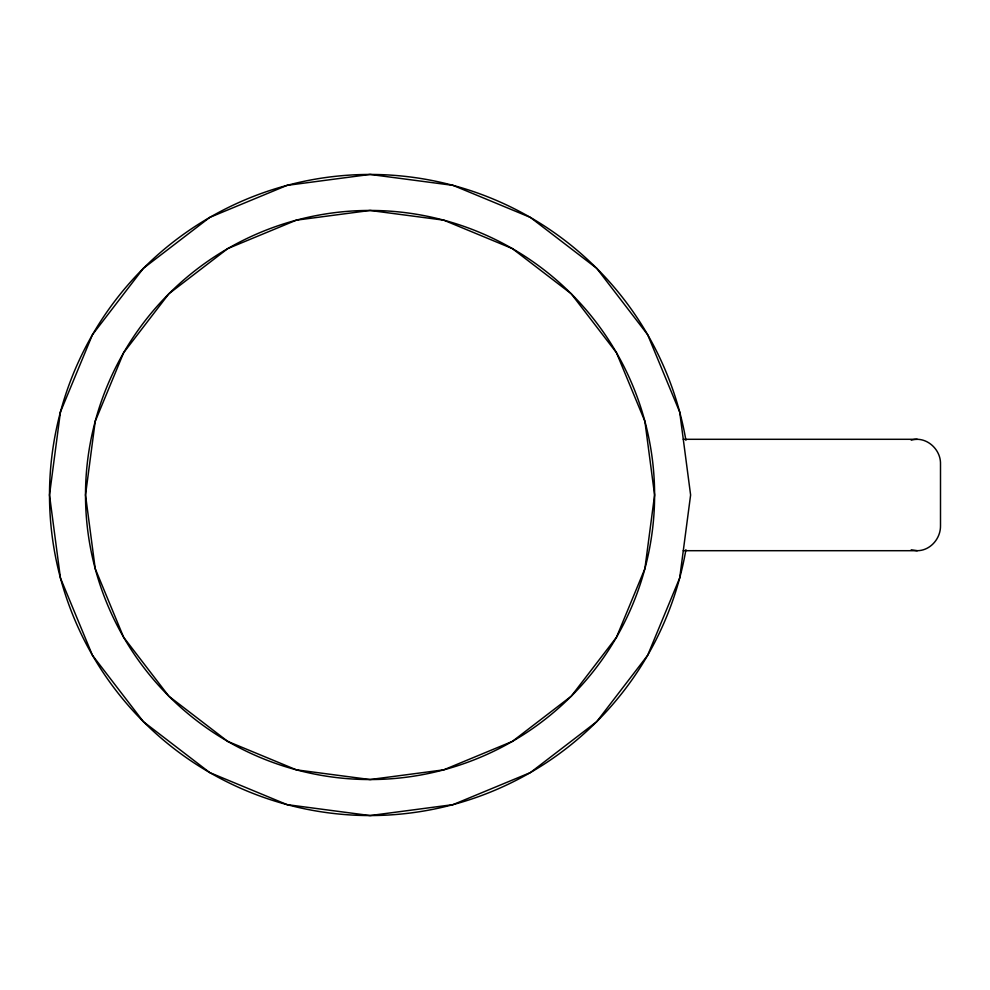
<?xml version="1.0" encoding="UTF-8"?>
<svg xmlns="http://www.w3.org/2000/svg" width="990" height="990" viewBox="0 0 990 990"><rect width="100%" height="100%" fill="white"/><g stroke="black" fill="none" stroke-linecap="round" stroke-linejoin="round"><path stroke-width="1.49" d="M911.221 440.154C926.021 435.749 940.958 449.151 940.5 464.062L940.5 525.938C940.636 538.622 930.254 550.675 917.235 550.7L683.286 550.7M683.286 439.3L917.235 439.3M911.221 549.846L917.235 550.7M685.909 549.735A320.562 320.562 0 0 1 194.176 762.993A320.562 320.562 0 0 1 194.176 227.007A320.562 320.562 0 0 1 685.909 440.265M60.427 412.038L49.5 495L60.427 577.962L92.441 655.281L143.389 721.673L209.781 772.608L287.088 804.635L370.062 815.562L453.024 804.635L530.331 772.608L596.722 721.673L647.67 655.281L679.697 577.962L690.612 495L679.697 412.038L647.67 334.719L596.722 268.327L530.331 217.392L453.024 185.365L370.062 174.438L287.088 185.365L209.781 217.392L143.389 268.327L92.441 334.719L60.427 412.038M95.213 421.356L85.511 495L95.213 568.644L123.639 637.275L168.857 696.205L227.787 741.423L296.406 769.849L370.062 779.538L443.706 769.849L512.325 741.423L571.255 696.205L616.473 637.275L644.898 568.644L654.6 495L644.898 421.356L616.473 352.725L571.255 293.795L512.325 248.577L443.706 220.151L370.062 210.462L296.406 220.151L227.787 248.577L168.857 293.795L123.639 352.725L95.213 421.356M227.787 741.423A284.538 284.538 0 0 0 654.6 495A284.538 284.538 0 0 0 227.787 248.577A284.538 284.538 0 0 0 227.787 741.423"/></g></svg>
